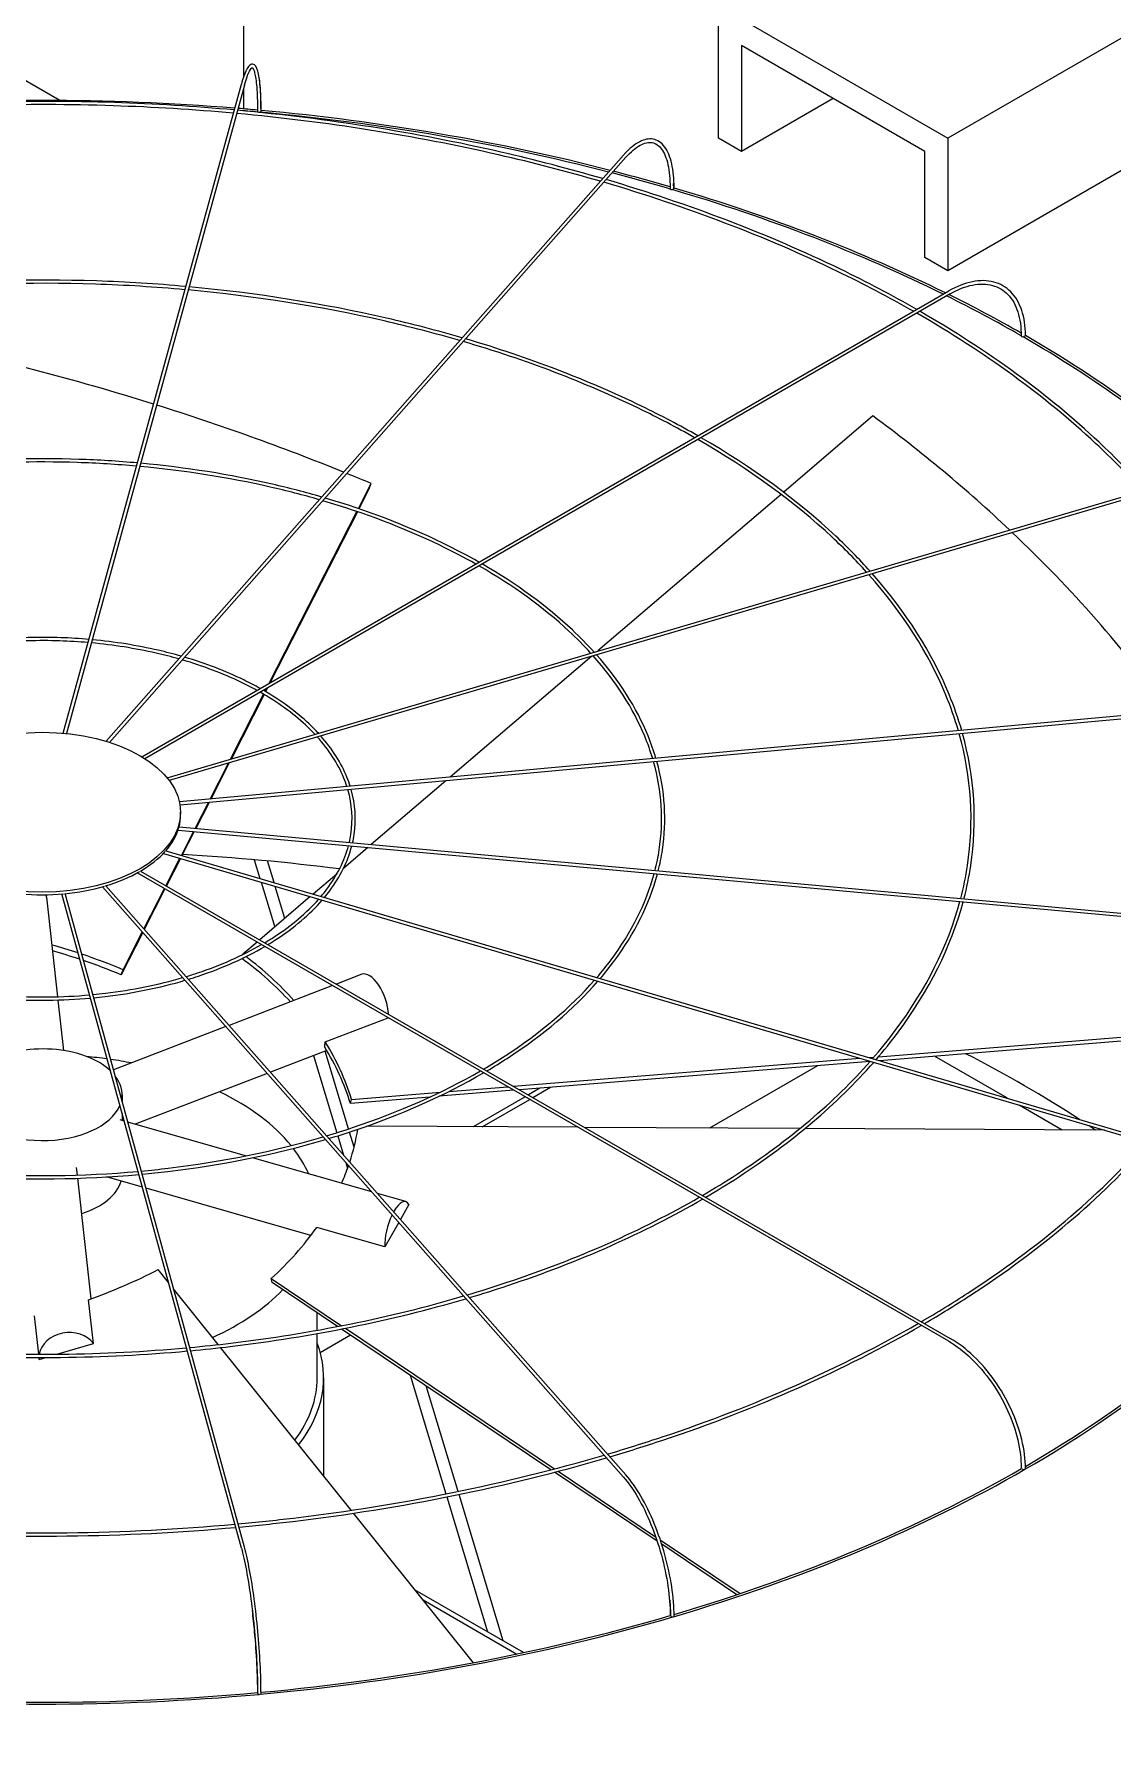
# Model space of a CAD drawing. Header units: millimetres. Extents: x -312439 to 477422, y -331570 to 212570.
# Drawn here: x 399127.2 to 399330.9, y 106753.4 to 107076 of the extents above; entities that cross this region are included whole.
import ezdxf

# ---------------------------------------------------------------- set-up
doc = ezdxf.new("R2010")
doc.units = ezdxf.units.MM

msp = doc.modelspace()

# ---------------------------------------------------------------- linework, layer by layer
at = {"color": 0, "linetype": 'Continuous', "lineweight": 0, "extrusion": (0, 0.816497, 0.57735)}
for p, q in [((399166.752, 107221.438), (399166.752, 107067.893)), ((399132.108, 107063.474), (398886.173, 107205.465)), ((399448.33, 107142.14), (399299.721, 107056.341)), ((399469.984, 107129.639), (399299.721, 107031.337)), ((399256.414, 107081.344), (399299.721, 107056.341)), ((399256.414, 107056.341), (399256.414, 107081.344)), ((399260.745, 107073.843), (399260.745, 107053.84)), ((399295.39, 107053.84), (399260.745, 107073.843)), ((399132.73, 106944.009), (399166.351, 107066.567)), ((399166.942, 107066.405), (399133.349, 106943.95)), ((399166.752, 107065.711), (399166.752, 107061.897)), ((399278.067, 107063.841), (399260.745, 107053.84)), ((399260.745, 107053.84), (399256.414, 107056.341)), ((399299.721, 107056.341), (399299.721, 107031.337)), ((399140.809, 106942.484), (399238.491, 107053.168)), ((399141.45, 106942.284), (399238.95, 107052.763)), ((399295.39, 107033.838), (399295.39, 107053.84)), ((399299.721, 107031.337), (399295.39, 107033.838)), ((399147.56, 106939.573), (399299.877, 107027.513)), ((399300.183, 107026.983), (399148.151, 106939.207)), ((399285.587, 107003.91), (399268.728, 106989.506)), ((399152.321, 106935.614), (399344.487, 106992.145)), ((399344.66, 106991.557), (399152.73, 106935.096)), ((399188.438, 106986.43), (399190.857, 106991.17)), ((399190.486, 106990.203), (399188.543, 106986.394)), ((399190.486, 106990.203), (399190.857, 106991.17)), ((399268.252, 106989.099), (399233.657, 106959.541)), ((399171.622, 106953.465), (399188.157, 106985.878)), ((399188.262, 106985.843), (399171.796, 106953.566)), ((399232.517, 106958.567), (399205.767, 106935.712)), ((399367.964, 106950.544), (399154.665, 106931.039)), ((399368.02, 106949.934), (399154.779, 106930.435)), ((399164.316, 106939.143), (399170.556, 106951.375)), ((399170.65, 106951.32), (399164.46, 106939.185)), ((399170.835, 106951.922), (399171.111, 106952.463)), ((399171.285, 106952.563), (399170.929, 106951.866)), ((399160.452, 106931.568), (399163.932, 106938.391)), ((399164.077, 106938.434), (399160.581, 106931.58)), ((399204.961, 106935.024), (399190.877, 106922.989)), ((399157.626, 106926.03), (399160.123, 106930.923)), ((399160.252, 106930.935), (399157.744, 106926.019)), ((399154.882, 106928.601), (399154.882, 106929.101)), ((399154.398, 106925.71), (399367.964, 106906.181)), ((399154.578, 106926.309), (399368.02, 106906.791)), ((399155.035, 106920.951), (399157.327, 106925.442)), ((399157.444, 106925.432), (399155.142, 106920.919)), ((399151.631, 106921.314), (399344.487, 106864.58)), ((399152.091, 106921.817), (399344.66, 106865.168)), ((399152.116, 106915.229), (399154.752, 106920.396)), ((399190.226, 106922.434), (399185.62, 106918.498)), ((399299.877, 106829.212), (399146.71, 106917.643)), ((399147.329, 106917.992), (399300.183, 106829.742)), ((399154.859, 106920.364), (399152.211, 106915.174)), ((399168.798, 106920.122), (399169.866, 106916.588)), ((399172.541, 106915.801), (399171.305, 106919.891)), ((399184.358, 106917.42), (399179.922, 106913.63)), ((399140.123, 106915.019), (399238.491, 106803.557)), ((399238.95, 106803.962), (399140.774, 106915.207)), ((399147.955, 106907.07), (399151.838, 106914.682)), ((399151.933, 106914.628), (399148.032, 106906.982)), ((399170.077, 106915.887), (399172.639, 106907.407)), ((399174.576, 106909.062), (399172.752, 106915.101)), ((399129.569, 106913.086), (399131.663, 106894.254)), ((399166.351, 106790.158), (399132.469, 106913.67)), ((399166.942, 106790.32), (399133.088, 106913.725)), ((399179.366, 106913.155), (399169.826, 106905.004)), ((399147.733, 106906.396), (399143.651, 106898.393)), ((399144.021, 106899.36), (399147.655, 106906.484)), ((399169.332, 106904.582), (399166.628, 106902.271)), ((399166.614, 106902.219), (399166.628, 106902.271)), ((399143.651, 106898.393), (399144.021, 106899.36)), ((399189.088, 106898.495), (399184.295, 106896.651)), ((399183.559, 106896.368), (399164.03, 106888.856)), ((399131.731, 106893.643), (399132.792, 106884.097)), ((399163.42, 106888.621), (399142.213, 106880.464)), ((399182.194, 106885.719), (399194.083, 106890.292)), ((399286.631, 106882.925), (399352.191, 106888.228)), ((399351.764, 106887.435), (399286.822, 106882.183)), ((399182.492, 106884.112), (399171.834, 106880.013)), ((399179.968, 106883.142), (399184.363, 106868.594)), ((399186.585, 106869.305), (399182.152, 106883.982)), ((399217.721, 106877.352), (399283.098, 106882.639)), ((399285.053, 106882.039), (399218.873, 106876.687)), ((399284.801, 106882.777), (399285.764, 106882.855)), ((399310.96, 106875.082), (399297.206, 106883.022)), ((399171.224, 106879.778), (399146.275, 106870.181)), ((399275.093, 106881.234), (399254.712, 106869.467)), ((399143.839, 106875.754), (399143.839, 106874.535)), ((399201.931, 106875.316), (399186.944, 106874.104)), ((399187.15, 106874.879), (399203.865, 106876.231)), ((399217.799, 106876.6), (399203.668, 106875.457)), ((399205.528, 106876.365), (399216.647, 106877.265)), ((399219.913, 106875.379), (399210.103, 106869.715)), ((399222.717, 106876.998), (399220.526, 106875.733)), ((399221.392, 106875.232), (399224.731, 106877.16)), ((399143.839, 106872.22), (399143.839, 106870.877)), ((399186.944, 106874.104), (399187.15, 106874.879)), ((399211.818, 106869.705), (399220.779, 106874.879)), ((399321.327, 106869.096), (399313.214, 106873.78)), ((399144.239, 106870.763), (399143.449, 106870.988)), ((399167.147, 106864.218), (399144.928, 106870.566)), ((399229.915, 106869.605), (399190.018, 106869.826)), ((399271.774, 106869.372), (399231.151, 106869.598)), ((399329.287, 106869.052), (399272.734, 106869.366)), ((399184.54, 106868.007), (399185.638, 106864.37)), ((399187.624, 106865.867), (399186.762, 106868.718)), ((399190.959, 106857.416), (399168.424, 106863.854)), ((399186.064, 106862.963), (399186.4, 106861.849)), ((399135.406, 106860.589), (399135.25, 106861.993)), ((399138.002, 106837.244), (399135.474, 106859.978)), ((399147.662, 106858.287), (399140.866, 106860.229)), ((399179.472, 106849.2), (399148.351, 106858.091)), ((399197.38, 106855.581), (399192.052, 106857.104)), ((399197.975, 106855.019), (399196.371, 106852.209)), ((399193.419, 106847.036), (399180.568, 106850.707)), ((399196.051, 106851.647), (399193.419, 106847.036)), ((399152.599, 106840.288), (399150.643, 106842.728)), ((399172.157, 106840.313), (399171.992, 106841.074)), ((399171.992, 106841.074), (399185.276, 106832.147)), ((399184.526, 106832.001), (399172.157, 106840.313)), ((399138.408, 106828.8), (399137.49, 106837.061)), ((399161.988, 106828.581), (399153.564, 106839.085)), ((399127.237, 106834.014), (399128.045, 106826.749)), ((399180.664, 106831.282), (399180.664, 106834.596)), ((399180.664, 106822.311), (399180.664, 106830.66)), ((399186.972, 106830.357), (399181.249, 106827.053)), ((399224.799, 106804.937), (399185.246, 106831.517)), ((399185.994, 106831.665), (399225.496, 106805.119)), ((399131.545, 106826.761), (399138.408, 106828.8)), ((399187.081, 106797.293), (399162.442, 106828.016)), ((399128.113, 106826.136), (399128.156, 106825.753)), ((399128.156, 106825.753), (399129.444, 106826.136)), ((399181.889, 106803.768), (399181.889, 106822.311)), ((399198.189, 106822.819), (399204.963, 106800.396)), ((399207.259, 106800.86), (399201.247, 106820.764)), ((399244.844, 106791.467), (399225.477, 106804.481)), ((399226.173, 106804.664), (399244.555, 106792.311)), ((399205.14, 106799.807), (399212.836, 106774.33)), ((399215.788, 106772.626), (399207.437, 106800.272)), ((399210.154, 106768.524), (399187.525, 106796.74)), ((399245.443, 106791.714), (399260.534, 106781.573)), ((399259.889, 106781.356), (399245.717, 106790.88)), ((399219.602, 106770.424), (399199.17, 106782.22)), ((399200.664, 106780.358), (399218.335, 106770.155))]:
    msp.add_line(p, q, dxfattribs=at)
at = {"color": 0, "linetype": 'Continuous', "lineweight": 0}
for centre, major_axis, ratio, start_param, end_param in [((399128.864, 106912.09), (-262.225, 0), 0.5773503, 4.5737285, 4.8518651), ((399128.864, 106912.09), (-261.613, 0), 0.5773503, 4.556469, 4.5713736), ((399128.864, 106912.09), (-262.225, 0), 0.5773503, 4.5571855, 4.5713361), ((399169.705, 107061.422), (0.306, -0.001), 0.5647458, 3.1415927, 4.5569919), ((399169.705, 107061.422), (0.306, -0.001), 0.5647458, 4.5569919, 6.1277883), ((399128.864, 106912.09), (-261.613, 0), 0.5773503, 4.2918428, 4.5551023), ((399169.753, 107061.597), (0.306, 0), 0.5773503, 5.7174869, 6.2831853), ((399128.864, 106912.09), (-262.225, 0), 0.5773503, 4.2917243, 4.5546375), ((399128.864, 106912.09), (-261.613, 0), 0.5773503, 4.242585, 4.2890574), ((399128.864, 106912.09), (-262.225, 0), 0.5773503, 4.2438111, 4.2889455), ((399247.595, 107046.811), (0.306, -0.003), 0.5659728, 3.1415927, 4.2460434), ((399247.595, 107046.811), (0.306, -0.003), 0.5659728, 4.2460434, 5.8168397), ((399128.864, 106912.09), (-261.613, 0), 0.5773503, 4.0051997, 4.2408431), ((399247.734, 107046.968), (0.306, 0), 0.5773503, 5.290332, 6.2831853), ((399128.864, 106912.09), (-262.225, 0), 0.5773503, 4.0050166, 4.2406095), ((399128.864, 106912.09), (-261.613, 0), 0.5773503, 3.9286416, 4.0018792), ((399128.864, 106912.09), (-262.225, 0), 0.5773503, 3.9309746, 4.001704), ((399129.234, 106870.373), (-236.033, 90.421), 0.5343599, 4.8289255, 5.0170065), ((399313.852, 107019.018), (0.306, -0.004), 0.5683066, 3.1415927, 3.9346429), ((399313.852, 107019.018), (0.306, -0.004), 0.5683066, 3.9346429, 5.5054392), ((399128.864, 106912.09), (-261.613, 0), 0.5773503, 3.7066773, 3.9265771), ((399314.068, 107019.143), (-0.306, 0), 0.5773503, 1.8326303, 3.1415927), ((399128.864, 106912.09), (-262.225, 0), 0.5773503, 3.705131, 3.9265633), ((399129.234, 106870.373), (-236.033, 90.421), 0.5343599, 4.6778989, 4.8264893), ((399129.069, 106870.181), (244.29, -64.884), 0.7560981, 0.9482496, 1.0897919), ((399129.234, 106870.373), (-236.033, 90.421), 0.5343599, 4.655659, 4.6753292), ((399129.069, 106870.181), (244.29, -64.884), 0.7560981, 0.7473423, 0.9452164), ((399128.755, 106928.601), (-26.126, 0), 0.5773503, 2.9880814, 3.1415927), ((399128.755, 106928.601), (-26.126, 0), 0.5773503, 2.6739221, 2.9809447), ((399128.755, 106928.601), (-26.126, 0), 0.5773503, 2.3597628, 2.6667854), ((399128.864, 106770.85), (-261.613, 0), 0.5773503, 4.4965959, 4.611374), ((399128.755, 106928.601), (-26.126, 0), 0.5773503, 2.0456036, 2.3526262), ((399128.755, 106928.601), (-26.126, 0), 0.5773503, 1.7314443, 2.0384669), ((399128.755, 106928.601), (-26.126, 0), 0.5773503, 1.417285, 1.7243076), ((399124.075, 106912.476), (-5.494, -0.611), 0.8148193, 3.1415927, 3.239858), ((399129.234, 106870.373), (56.639, -21.698), 0.5343599, 1.6636456, 1.7494756), ((399128.864, 106869.406), (-56.639, 21.698), 0.5343599, 4.7930664, 4.8825345), ((399129.234, 106870.373), (56.639, -21.698), 0.5343599, 1.5140664, 1.6514841), ((399128.864, 106869.406), (-56.639, 21.698), 0.5343599, 4.655659, 4.78086), ((399128.864, 106869.406), (58.621, -15.57), 0.7560981, 0.8715668, 1.0888975), ((399129.069, 106870.181), (58.621, -15.57), 0.7560981, 1.0889957, 1.0897919), ((399129.069, 106870.181), (58.621, -15.57), 0.7560981, 0.8588781, 1.0770864), ((399191.073, 106893.335), (-1.984, 5.159), 0.4527097, 4.0715694, 6.2831853), ((399129.069, 106870.181), (58.621, -15.57), 0.7560981, 0.4379774, 0.6748983), ((399128.864, 106875.754), (-14.976, 0), 0.5773503, 3.6916997, 5.4977871), ((399128.864, 106853.442), (-51.8, 0), 0.5773503, 4.4755897, 4.5522282), ((399128.864, 106853.442), (-51.8, 0), 0.5773503, 4.3841689, 4.46244), ((399128.864, 106869.406), (58.621, -15.57), 0.7560981, 0.4379774, 0.6726233), ((399128.864, 106770.85), (-261.613, 0), 0.5773503, 3.867145, 3.9833748), ((399128.864, 106875.754), (-14.976, 0), 0.5773503, 3.0357663, 3.5615783), ((399128.864, 106853.442), (-51.8, 0), 0.5773503, 3.5810046, 4.0125195), ((399128.864, 106875.754), (-14.976, 0), 0.5773503, 0.1968015, 2.9056449), ((399128.699, 106870.167), (59.282, 12.821), 0.7719474, 5.8595474, 5.99043), ((399128.864, 106770.85), (-261.613, 0), 0.5773503, 3.8494737, 3.8569689), ((399128.864, 106853.442), (-51.8, 0), 0.5773503, 3.3906549, 3.5616615), ((399128.699, 106870.167), (59.282, 12.821), 0.7719474, 5.7736505, 5.8452628), ((399128.864, 106860.846), (-14.976, 0), 0.5773503, 2.0838772, 2.9778132), ((399195.862, 106850.266), (1.518, 5.315), 0.3621096, 5.9116388, 7.2697762), ((399195.862, 106850.266), (1.518, 5.315), 0.3621096, 1.1204156, 2.3231422), ((399128.699, 106870.167), (59.282, 12.821), 0.7719474, 5.3512156, 5.5881365), ((399128.864, 106912.09), (-262.225, 0), 0.5773503, 2.0421116, 2.6702774), ((399128.864, 106912.09), (-261.613, 0), 0.5773503, 2.358999, 2.669365), ((399128.493, 106870.346), (-56.425, -22.248), 0.5660586, 1.5074553, 1.7443762), ((399128.864, 106853.442), (-51.8, 0), 0.5773503, 2.2375498, 2.6358707), ((399133.653, 106826.337), (5.494, 0.611), 0.8148193, 0.440938, 2.9148909), ((399128.864, 106822.311), (-53.025, 0), 0.5773503, 2.7158894, 3.3569527), ((399133.653, 106826.337), (5.494, 0.611), 0.8148193, 3.0505707, 3.1356266), ((399128.864, 106822.311), (-51.8, 0), 0.5773503, 2.7364581, 3.1415927), ((399128.864, 106912.09), (-261.613, 0), 0.5773503, 2.0437737, 2.355024), ((399313.852, 106805.287), (-0.306, 0.004), 0.5862544, 0, 0.7932918), ((399314.068, 106805.162), (-0.306, 0), 0.5773503, 0.261834, 3.1415927), ((399128.864, 106912.09), (-262.225, 0), 0.5773503, 1.7280308, 2.0415976), ((399128.864, 106912.09), (-261.613, 0), 0.5773503, 1.7289191, 2.0406845), ((399247.595, 106777.494), (-0.306, 0.003), 0.5885883, 0, 0.4763277), ((399247.734, 106777.336), (-0.306, 0), 0.5773503, 0, 3.1415927), ((399128.864, 106912.09), (-262.225, 0), 0.5773503, 1.4139544, 1.727034), ((399128.864, 106912.09), (-261.613, 0), 0.5773503, 1.41439, 1.726367), ((399169.705, 106762.882), (-0.306, 0.001), 0.5898153, 0, 0.1588369), ((399169.753, 106762.708), (-0.306, 0), 0.5773503, 0, 3.1415927)]:
    msp.add_ellipse(centre, major_axis=major_axis, ratio=ratio, start_param=start_param, end_param=end_param, dxfattribs=at)
msp.add_ellipse((399128.755, 106929.101), major_axis=(-26.126, 0), ratio=0.5773503, dxfattribs=at)
at = {"color": 3, "linetype": 'Continuous', "lineweight": 0}
for start_param, end_param in [(0, 2.3561945), (2.3561945, 3.1415927)]:
    msp.add_ellipse((399128.864, 106771.35), major_axis=(-262.225, 0), ratio=0.5773503, start_param=start_param, end_param=end_param, dxfattribs=at)
at = {"color": 0, "linetype": 'Continuous', "lineweight": 0}
for points, knots in [([(399170.059, 107061.597), (399170.059, 107063.301), (399170.007, 107064.817), (399169.804, 107067.336), (399169.655, 107068.335), (399169.253, 107069.757), (399169.028, 107070.272), (399168.242, 107070.388), (399167.994, 107070.24), (399167.443, 107069.655), (399167.135, 107069), (399166.656, 107067.619), (399166.503, 107067.121), (399166.351, 107066.567)], [4.712389, 4.712389, 4.712389, 4.712389, 5.0265482, 5.0265482, 5.3407075, 5.3407075, 5.6548668, 5.6548668, 5.8236028, 5.8236028, 6.1377621, 6.1377621, 6.2831853, 6.2831853, 6.2831853, 6.2831853]), ([(399166.942, 107066.405), (399167.26, 107067.565), (399167.58, 107068.457), (399168.136, 107069.537), (399168.385, 107069.687), (399168.412, 107069.687), (399168.616, 107069.538), (399168.969, 107068.374), (399169.113, 107067.524), (399169.324, 107065.28), (399169.386, 107063.85), (399169.399, 107061.962), (399169.399, 107061.695), (399169.398, 107061.423)], [0, 0, 0, 0, 0.3152669, 0.3152669, 0.6094726, 0.6094726, 0.9267406, 0.9267406, 1.2208373, 1.2208373, 1.5356304, 1.5356304, 1.5863402, 1.5863402, 1.5863402, 1.5863402]), ([(399169.677, 107067.733), (399169.686, 107067.672), (399169.695, 107067.61), (399169.847, 107066.523), (399169.941, 107065.22), (399170.004, 107062.983), (399170.013, 107062.222), (399170.011, 107061.422)], [1.10131175, 1.10131175, 1.10131175, 1.10131175, 1.12076762, 1.12076762, 1.43803566, 1.43803566, 1.5863026, 1.5863026, 1.5863026, 1.5863026]), ([(399165.013, 107061.687), (399157.518, 107062.364), (399149.966, 107062.832), (399125.738, 107063.648), (399108.98, 107063.177), (399092.498, 107061.687)], [5.342386, 5.342386, 5.342386, 5.342386, 5.43953692, 5.43953692, 5.65318828, 5.65318828, 5.65318828, 5.65318828]), ([(399164.848, 107061.087), (399157.33, 107061.764), (399149.754, 107062.23), (399125.636, 107063.03), (399109.013, 107062.561), (399092.663, 107061.087)], [5.34285963, 5.34285963, 5.34285963, 5.34285963, 5.44045758, 5.44045758, 5.65271466, 5.65271466, 5.65271466, 5.65271466]), ([(399234.127, 107048.224), (399227.85, 107050.053), (399221.429, 107051.718), (399198.979, 107056.853), (399182.372, 107059.479), (399165.468, 107061.03)], [5.03043397, 5.03043397, 5.03043397, 5.03043397, 5.12064091, 5.12064091, 5.34017784, 5.34017784, 5.34017784, 5.34017784]), ([(399234.575, 107048.731), (399228.287, 107050.569), (399221.856, 107052.243), (399199.317, 107057.417), (399182.624, 107060.066), (399165.632, 107061.63)], [5.02911205, 5.02911205, 5.02911205, 5.02911205, 5.11935362, 5.11935362, 5.33970837, 5.33970837, 5.33970837, 5.33970837]), ([(399248.04, 107046.968), (399248.04, 107048.684), (399247.889, 107050.233), (399247.293, 107052.858), (399246.848, 107053.936), (399245.667, 107055.521), (399244.919, 107056.027), (399243.278, 107056.312), (399242.419, 107056.138), (399240.606, 107055.218), (399239.641, 107054.432), (399238.617, 107053.309), (399238.554, 107053.239), (399238.491, 107053.168)], [4.712389, 4.712389, 4.712389, 4.712389, 5.0265482, 5.0265482, 5.3407075, 5.3407075, 5.6548668, 5.6548668, 5.9484515, 5.9484515, 6.2626108, 6.2626108, 6.2831853, 6.2831853, 6.2831853, 6.2831853]), ([(399238.95, 107052.763), (399239.864, 107053.799), (399240.772, 107054.564), (399242.455, 107055.486), (399243.221, 107055.643), (399244.563, 107055.408), (399245.16, 107055.014), (399246.187, 107053.615), (399246.603, 107052.61), (399247.155, 107050.107), (399247.295, 107048.616), (399247.289, 107046.909), (399247.289, 107046.861), (399247.288, 107046.813)], [0, 0, 0, 0, 0.3146448, 0.3146448, 0.6289116, 0.6289116, 0.9461796, 0.9461796, 1.2634477, 1.2634477, 1.5772832, 1.5772832, 1.5863402, 1.5863402, 1.5863402, 1.5863402]), ([(399293.228, 107023.674), (399288.625, 107026.303), (399283.833, 107028.822), (399265.335, 107037.761), (399250.512, 107043.414), (399234.777, 107048.034)], [4.71777189, 4.71777189, 4.71777189, 4.71777189, 4.80086127, 4.80086127, 5.02732174, 5.02732174, 5.02732174, 5.02732174]), ([(399293.842, 107024.029), (399289.228, 107026.674), (399284.423, 107029.208), (399265.874, 107038.204), (399251.007, 107043.892), (399235.224, 107048.541)], [4.71590946, 4.71590946, 4.71590946, 4.71590946, 4.79913358, 4.79913358, 5.02600568, 5.02600568, 5.02600568, 5.02600568]), ([(399247.892, 107047.823), (399247.897, 107047.619), (399247.901, 107047.412), (399247.902, 107047.072), (399247.902, 107046.942), (399247.901, 107046.81)], [7.805980691, 7.805980691, 7.805980691, 7.805980691, 7.845140151, 7.845140151, 7.869416781, 7.869416781, 7.869416781, 7.869416781]), ([(399155.87, 107028.359), (399150.286, 107028.862), (399144.66, 107029.209), (399126.543, 107029.821), (399113.989, 107029.471), (399101.641, 107028.359)], [5.34296141, 5.34296141, 5.34296141, 5.34296141, 5.43938168, 5.43938168, 5.65261288, 5.65261288, 5.65261288, 5.65261288]), ([(399155.705, 107027.758), (399150.098, 107028.262), (399144.449, 107028.608), (399126.44, 107029.203), (399114.022, 107028.855), (399101.806, 107027.758)], [5.34359392, 5.34359392, 5.34359392, 5.34359392, 5.44060854, 5.44060854, 5.65198037, 5.65198037, 5.65198037, 5.65198037]), ([(399207.594, 107018.159), (399202.941, 107019.51), (399198.183, 107020.742), (399181.422, 107024.572), (399168.985, 107026.539), (399156.325, 107027.702)], [5.03177949, 5.03177949, 5.03177949, 5.03177949, 5.12085286, 5.12085286, 5.34001919, 5.34001919, 5.34001919, 5.34001919]), ([(399208.042, 107018.666), (399203.379, 107020.026), (399198.611, 107021.266), (399181.76, 107025.137), (399169.237, 107027.126), (399156.489, 107028.302)], [5.03001504, 5.03001504, 5.03001504, 5.03001504, 5.11913743, 5.11913743, 5.33939405, 5.33939405, 5.33939405, 5.33939405]), ([(399314.375, 107019.143), (399314.375, 107020.868), (399314.138, 107022.463), (399313.205, 107025.242), (399312.506, 107026.426), (399310.708, 107028.246), (399309.609, 107028.882), (399307.141, 107029.534), (399305.775, 107029.551), (399302.91, 107028.982), (399301.411, 107028.394), (399299.903, 107027.528), (399299.89, 107027.521), (399299.877, 107027.513)], [3.1415927, 3.1415927, 3.1415927, 3.1415927, 3.4557519, 3.4557519, 3.7699112, 3.7699112, 4.0826965, 4.0826965, 4.3954482, 4.3954482, 4.7096075, 4.7096075, 4.712389, 4.712389, 4.712389, 4.712389]), ([(399300.183, 107026.983), (399301.621, 107027.813), (399303.052, 107028.373), (399305.752, 107028.908), (399307.019, 107028.883), (399309.27, 107028.27), (399310.256, 107027.682), (399311.879, 107025.989), (399312.515, 107024.88), (399313.36, 107022.233), (399313.568, 107020.695), (399313.546, 107019.022)], [1.5707963, 1.5707963, 1.5707963, 1.5707963, 1.8880644, 1.8880644, 2.2053324, 2.2053324, 2.5226004, 2.5226004, 2.8398685, 2.8398685, 3.1571365, 3.1571365, 3.1571365, 3.1571365]), ([(399337.07, 106989.963), (399334.338, 106993.025), (399331.404, 106996.026), (399318.714, 107007.922), (399307.338, 107016.235), (399294.455, 107023.676)], [4.40270972, 4.40270972, 4.40270972, 4.40270972, 4.47899466, 4.47899466, 4.71221436, 4.71221436, 4.71221436, 4.71221436]), ([(399336.42, 106989.771), (399333.683, 106992.824), (399330.744, 106995.817), (399318.063, 107007.652), (399306.705, 107015.921), (399293.843, 107023.322)], [4.40451603, 4.40451603, 4.40451603, 4.40451603, 4.48100319, 4.48100319, 4.71406654, 4.71406654, 4.71406654, 4.71406654]), ([(399251.904, 106999.816), (399248.511, 107001.746), (399244.982, 107003.597), (399231.174, 107010.266), (399220.051, 107014.505), (399208.244, 107017.969)], [4.7196458, 4.7196458, 4.7196458, 4.7196458, 4.80114658, 4.80114658, 5.02763075, 5.02763075, 5.02763075, 5.02763075]), ([(399252.518, 107000.171), (399249.114, 107002.117), (399245.572, 107003.984), (399231.712, 107010.709), (399220.546, 107014.983), (399208.691, 107018.476)], [4.71715813, 4.71715813, 4.71715813, 4.71715813, 4.79884427, 4.79884427, 5.02587671, 5.02587671, 5.02587671, 5.02587671]), ([(399284.353, 106974.454), (399282.342, 106976.685), (399280.187, 106978.873), (399270.72, 106987.702), (399262.186, 106993.909), (399252.519, 106999.464)], [4.40671458, 4.40671458, 4.40671458, 4.40671458, 4.48133637, 4.48133637, 4.71470569, 4.71470569, 4.71470569, 4.71470569]), ([(399285.004, 106974.646), (399282.997, 106976.886), (399280.847, 106979.082), (399271.372, 106987.971), (399262.819, 106994.223), (399253.132, 106999.818)], [4.40429576, 4.40429576, 4.40429576, 4.40429576, 4.47865981, 4.47865981, 4.7122362, 4.7122362, 4.7122362, 4.7122362]), ([(399146.73, 106995.042), (399143.056, 106995.37), (399139.356, 106995.598), (399127.346, 106996.006), (399118.996, 106995.776), (399110.781, 106995.042)], [5.34408303, 5.34408303, 5.34408303, 5.34408303, 5.43906993, 5.43906993, 5.65149126, 5.65149126, 5.65149126, 5.65149126]), ([(399146.565, 106994.441), (399142.868, 106994.77), (399139.144, 106994.996), (399127.244, 106995.387), (399119.029, 106995.16), (399110.946, 106994.441)], [5.34503474, 5.34503474, 5.34503474, 5.34503474, 5.44090812, 5.44090812, 5.65053954, 5.65053954, 5.65053954, 5.65053954]), ([(399181.517, 106988.611), (399178.476, 106989.494), (399175.368, 106990.301), (399164.204, 106992.868), (399155.852, 106994.198), (399147.35, 106994.985)], [5.03173968, 5.03173968, 5.03173968, 5.03173968, 5.11870396, 5.11870396, 5.33874043, 5.33874043, 5.33874043, 5.33874043]), ([(399181.069, 106988.103), (399178.038, 106988.977), (399174.941, 106989.776), (399163.866, 106992.304), (399155.6, 106993.611), (399147.185, 106994.385)], [5.03439168, 5.03439168, 5.03439168, 5.03439168, 5.12127422, 5.12127422, 5.3396756, 5.3396756, 5.3396756, 5.3396756]), ([(399211.204, 106976.318), (399209.007, 106977.568), (399206.725, 106978.769), (399197.554, 106983.225), (399190.09, 106986.084), (399182.167, 106988.421)], [4.71952861, 4.71952861, 4.71952861, 4.71952861, 4.7982649, 4.7982649, 5.02554265, 5.02554265, 5.02554265, 5.02554265]), ([(399210.589, 106975.963), (399208.404, 106977.197), (399206.135, 106978.382), (399197.015, 106982.782), (399189.595, 106985.606), (399181.719, 106987.914)], [4.72327264, 4.72327264, 4.72327264, 4.72327264, 4.80171455, 4.80171455, 5.02817129, 5.02817129, 5.02817129, 5.02817129]), ([(399232.292, 106959.14), (399231.006, 106960.552), (399229.633, 106961.938), (399223.381, 106967.76), (399217.672, 106971.904), (399211.206, 106975.612)], [4.41096312, 4.41096312, 4.41096312, 4.41096312, 4.4820009, 4.4820009, 4.71586354, 4.71586354, 4.71586354, 4.71586354]), ([(399232.945, 106959.332), (399231.663, 106960.752), (399230.294, 106962.146), (399224.032, 106968.03), (399218.306, 106972.219), (399211.819, 106975.966)], [4.40730528, 4.40730528, 4.40730528, 4.40730528, 4.47799052, 4.47799052, 4.71216027, 4.71216027, 4.71216027, 4.71216027]), ([(399301.71, 106944.486), (399301.056, 106946.747), (399300.267, 106948.996), (399296.102, 106959.096), (399291.209, 106966.743), (399284.805, 106973.949)], [4.09258463, 4.09258463, 4.09258463, 4.09258463, 4.16074385, 4.16074385, 4.40108815, 4.40108815, 4.40108815, 4.40108815]), ([(399302.331, 106944.542), (399301.678, 106946.814), (399300.892, 106949.073), (399296.732, 106959.226), (399291.845, 106966.907), (399285.454, 106974.14)], [4.09145544, 4.09145544, 4.09145544, 4.09145544, 4.15925512, 4.15925512, 4.39870409, 4.39870409, 4.39870409, 4.39870409]), ([(399137.59, 106961.724), (399135.827, 106961.879), (399134.052, 106961.987), (399128.151, 106962.19), (399124.003, 106962.082), (399119.921, 106961.724)], [5.34742678, 5.34742678, 5.34742678, 5.34742678, 5.43812478, 5.43812478, 5.64814751, 5.64814751, 5.64814751, 5.64814751]), ([(399137.425, 106961.124), (399135.639, 106961.278), (399133.84, 106961.385), (399128.048, 106961.572), (399124.036, 106961.465), (399120.085, 106961.124)], [5.34934775, 5.34934775, 5.34934775, 5.34934775, 5.44178794, 5.44178794, 5.64622654, 5.64622654, 5.64622654, 5.64622654]), ([(399154.543, 106958.045), (399153.135, 106958.444), (399151.699, 106958.809), (399146.311, 106960.035), (399142.215, 106960.682), (399138.045, 106961.069)], [5.04221465, 5.04221465, 5.04221465, 5.04221465, 5.12251796, 5.12251796, 5.33864709, 5.33864709, 5.33864709, 5.33864709]), ([(399154.992, 106958.554), (399153.573, 106958.961), (399152.126, 106959.335), (399146.649, 106960.599), (399142.467, 106961.269), (399138.21, 106961.668)], [5.03687901, 5.03687901, 5.03687901, 5.03687901, 5.11739529, 5.11739529, 5.33679188, 5.33679188, 5.33679188, 5.33679188]), ([(399169.271, 106952.108), (399168.296, 106952.647), (399167.288, 106953.166), (399162.857, 106955.297), (399159.14, 106956.707), (399155.194, 106957.858)], [4.73414686, 4.73414686, 4.73414686, 4.73414686, 4.80339703, 4.80339703, 5.02979007, 5.02979007, 5.02979007, 5.02979007]), ([(399169.889, 106952.465), (399168.901, 106953.019), (399167.879, 106953.554), (399163.395, 106955.74), (399159.635, 106957.185), (399155.642, 106958.365)], [4.72658474, 4.72658474, 4.72658474, 4.72658474, 4.79652126, 4.79652126, 5.0245472, 5.0245472, 5.0245472, 5.0245472]), ([(399244.001, 106939.208), (399243.579, 106940.627), (399243.079, 106942.038), (399240.327, 106948.7), (399237.045, 106953.815), (399232.747, 106958.635)], [4.09685918, 4.09685918, 4.09685918, 4.09685918, 4.16111414, 4.16111414, 4.40251946, 4.40251946, 4.40251946, 4.40251946]), ([(399244.623, 106939.265), (399244.203, 106940.694), (399243.704, 106942.115), (399240.957, 106948.831), (399237.681, 106953.98), (399233.396, 106958.826)], [4.09510983, 4.09510983, 4.09510983, 4.09510983, 4.15888353, 4.15888353, 4.39893942, 4.39893942, 4.39893942, 4.39893942]), ([(399180.226, 106943.823), (399179.668, 106944.417), (399179.079, 106945.002), (399176.041, 106947.818), (399173.159, 106949.899), (399169.892, 106951.759)], [4.42373247, 4.42373247, 4.42373247, 4.42373247, 4.48397953, 4.48397953, 4.71933502, 4.71933502, 4.71933502, 4.71933502]), ([(399180.883, 106944.016), (399180.327, 106944.618), (399179.741, 106945.211), (399176.692, 106948.088), (399173.792, 106950.214), (399170.506, 106952.113)], [4.41624247, 4.41624247, 4.41624247, 4.41624247, 4.47598634, 4.47598634, 4.71193426, 4.71193426, 4.71193426, 4.71193426]), ([(399186.285, 106933.931), (399186.101, 106934.506), (399185.89, 106935.079), (399184.551, 106938.305), (399182.881, 106940.888), (399180.688, 106943.321)], [4.10975269, 4.10975269, 4.10975269, 4.10975269, 4.16221832, 4.16221832, 4.40682155, 4.40682155, 4.40682155, 4.40682155]), ([(399186.909, 106933.988), (399186.726, 106934.573), (399186.516, 106935.156), (399185.182, 106938.435), (399183.517, 106941.052), (399181.339, 106943.512)], [4.10592526, 4.10592526, 4.10592526, 4.10592526, 4.15777238, 4.15777238, 4.39963811, 4.39963811, 4.39963811, 4.39963811]), ([(399302.148, 106912.814), (399302.69, 106914.888), (399303.119, 106916.971), (399304.689, 106927.33), (399304.166, 106935.687), (399301.88, 106943.886)], [3.77736844, 3.77736844, 3.77736844, 3.77736844, 3.83971259, 3.83971259, 4.08656564, 4.08656564, 4.08656564, 4.08656564]), ([(399302.767, 106912.758), (399303.306, 106914.839), (399303.734, 106916.929), (399305.3, 106927.326), (399304.778, 106935.718), (399302.5, 106943.943)], [3.77834287, 3.77834287, 3.77834287, 3.77834287, 3.84027623, 3.84027623, 4.08549455, 4.08549455, 4.08549455, 4.08549455]), ([(399244.44, 106918.091), (399244.769, 106919.387), (399245.033, 106920.687), (399246.072, 106927.527), (399245.716, 106933.121), (399244.174, 106938.609)], [3.78111281, 3.78111281, 3.78111281, 3.78111281, 3.83956511, 3.83956511, 4.08781837, 4.08781837, 4.08781837, 4.08781837]), ([(399245.057, 106918.035), (399245.385, 106919.337), (399245.648, 106920.645), (399246.682, 106927.523), (399246.328, 106933.151), (399244.794, 106938.666)], [3.78251471, 3.78251471, 3.78251471, 3.78251471, 3.8404098, 3.8404098, 4.0861992, 4.0861992, 4.0861992, 4.0861992]), ([(399186.726, 106923.369), (399186.847, 106923.885), (399186.947, 106924.402), (399187.454, 106927.723), (399187.266, 106930.554), (399186.467, 106933.332)], [3.79241111, 3.79241111, 3.79241111, 3.79241111, 3.83910744, 3.83910744, 4.09159713, 4.09159713, 4.09159713, 4.09159713]), ([(399187.342, 106923.313), (399187.462, 106923.836), (399187.562, 106924.36), (399188.064, 106927.719), (399187.878, 106930.585), (399187.087, 106933.389)], [3.79485754, 3.79485754, 3.79485754, 3.79485754, 3.8407928, 3.8407928, 4.08828416, 4.08828416, 4.08828416, 4.08828416]), ([(399181.394, 106913.197), (399181.775, 106913.649), (399182.138, 106914.105), (399184.448, 106917.191), (399185.825, 106919.954), (399186.575, 106922.768)], [3.47410339, 3.47410339, 3.47410339, 3.47410339, 3.51894345, 3.51894345, 3.77424927, 3.77424927, 3.77424927, 3.77424927]), ([(399182.034, 106913.008), (399182.378, 106913.423), (399182.707, 106913.841), (399185.026, 106916.955), (399186.434, 106919.802), (399187.194, 106922.711)], [3.48078418, 3.48078418, 3.48078418, 3.48078418, 3.52099532, 3.52099532, 3.77722211, 3.77722211, 3.77722211, 3.77722211]), ([(399233.456, 106897.881), (399234.402, 106898.978), (399235.296, 106900.089), (399240.028, 106906.418), (399242.77, 106911.902), (399244.282, 106917.491)], [3.46491265, 3.46491265, 3.46491265, 3.46491265, 3.51947788, 3.51947788, 3.77207122, 3.77207122, 3.77207122, 3.77207122]), ([(399234.1, 106897.692), (399235.007, 106898.752), (399235.865, 106899.825), (399240.606, 106906.183), (399243.379, 106911.75), (399244.901, 106917.434)], [3.46836695, 3.46836695, 3.46836695, 3.46836695, 3.52050672, 3.52050672, 3.77360482, 3.77360482, 3.77360482, 3.77360482]), ([(399170.77, 106904.459), (399171.365, 106904.813), (399171.948, 106905.175), (399175.849, 106907.706), (399178.693, 106910.115), (399180.955, 106912.687)], [3.15594616, 3.15594616, 3.15594616, 3.15594616, 3.1998122, 3.1998122, 3.45718678, 3.45718678, 3.45718678, 3.45718678]), ([(399171.377, 106904.109), (399171.882, 106904.413), (399172.377, 106904.723), (399176.322, 106907.284), (399179.269, 106909.798), (399181.602, 106912.497)], [3.16311142, 3.16311142, 3.16311142, 3.16311142, 3.20013863, 3.20013863, 3.46418527, 3.46418527, 3.46418527, 3.46418527]), ([(399285.515, 106882.567), (399287.028, 106884.308), (399288.454, 106886.073), (399295.608, 106895.646), (399299.715, 106903.849), (399301.988, 106912.214)], [3.46185589, 3.46185589, 3.46185589, 3.46185589, 3.51965328, 3.51965328, 3.77134922, 3.77134922, 3.77134922, 3.77134922]), ([(399286.161, 106882.377), (399287.633, 106884.081), (399289.023, 106885.809), (399296.186, 106895.411), (399300.324, 106903.698), (399302.608, 106912.157)], [3.46418406, 3.46418406, 3.46418406, 3.46418406, 3.52033986, 3.52033986, 3.7723822, 3.7723822, 3.7723822, 3.7723822]), ([(399155.906, 106898.061), (399156.646, 106898.284), (399157.378, 106898.517), (399162.503, 106900.229), (399166.569, 106902.031), (399170.161, 106904.103)], [2.837842, 2.837842, 2.837842, 2.837842, 2.88061564, 2.88061564, 3.14113288, 3.14113288, 3.14113288, 3.14113288]), ([(399156.351, 106897.556), (399156.983, 106897.749), (399157.61, 106897.949), (399162.817, 106899.683), (399167.048, 106901.57), (399170.773, 106903.75)], [2.84298262, 2.84298262, 2.84298262, 2.84298262, 2.8793398, 2.8793398, 3.14846238, 3.14846238, 3.14846238, 3.14846238]), ([(399138.317, 106894.665), (399139.112, 106894.741), (399139.905, 106894.826), (399145.747, 106895.528), (399150.658, 106896.522), (399155.259, 106897.869)], [2.52003494, 2.52003494, 2.52003494, 2.52003494, 2.56128493, 2.56128493, 2.82541727, 2.82541727, 2.82541727, 2.82541727]), ([(399119.813, 106894.608), (399120.564, 106894.541), (399121.317, 106894.483), (399127.263, 106894.089), (399132.534, 106894.148), (399137.698, 106894.608)], [2.2030547, 2.2030547, 2.2030547, 2.2030547, 2.24193573, 2.24193573, 2.50933428, 2.50933428, 2.50933428, 2.50933428]), ([(399138.482, 106894.066), (399139.195, 106894.135), (399139.907, 106894.211), (399145.854, 106894.916), (399150.946, 106895.951), (399155.706, 106897.362)], [2.52186126, 2.52186126, 2.52186126, 2.52186126, 2.55867334, 2.55867334, 2.83065097, 2.83065097, 2.83065097, 2.83065097]), ([(399212.085, 106880.606), (399213.484, 106881.425), (399214.846, 106882.265), (399222.814, 106887.436), (399228.489, 106892.239), (399233.013, 106897.373)], [3.14877196, 3.14877196, 3.14877196, 3.14877196, 3.19991213, 3.19991213, 3.45646828, 3.45646828, 3.45646828, 3.45646828]), ([(399212.695, 106880.254), (399214.001, 106881.024), (399215.275, 106881.813), (399223.287, 106887.014), (399229.066, 106891.922), (399233.66, 106897.183)], [3.15241617, 3.15241617, 3.15241617, 3.15241617, 3.2000755, 3.2000755, 3.46000178, 3.46000178, 3.46000178, 3.46000178]), ([(399119.648, 106894.008), (399120.364, 106893.943), (399121.083, 106893.886), (399127.136, 106893.471), (399132.556, 106893.529), (399137.862, 106894.008)], [2.20116261, 2.20116261, 2.20116261, 2.20116261, 2.23802396, 2.23802396, 2.51122637, 2.51122637, 2.51122637, 2.51122637]), ([(399182.051, 106884.843), (399182.109, 106885.063), (399182.154, 106885.314), (399182.187, 106885.633), (399182.191, 106885.676), (399182.194, 106885.719)], [27.2141577, 27.2141577, 27.2141577, 27.2141577, 28.9150445, 28.9150445, 29.1719106, 29.1719106, 29.1719106, 29.1719106]), ([(399253.399, 106856.753), (399255.602, 106858.037), (399257.745, 106859.355), (399269.779, 106867.165), (399278.286, 106874.362), (399285.071, 106882.059)], [3.14637947, 3.14637947, 3.14637947, 3.14637947, 3.19994276, 3.19994276, 3.45622926, 3.45622926, 3.45622926, 3.45622926]), ([(399254.009, 106856.401), (399256.119, 106857.636), (399258.174, 106858.903), (399270.252, 106866.744), (399278.863, 106874.046), (399285.718, 106881.869)], [3.14882268, 3.14882268, 3.14882268, 3.14882268, 3.20005174, 3.20005174, 3.4585926, 3.4585926, 3.4585926, 3.4585926]), ([(399182.431, 106868.005), (399184.083, 106868.497), (399185.715, 106869.012), (399196.138, 106872.491), (399204.28, 106876.099), (399211.475, 106880.251)], [2.8326444, 2.8326444, 2.8326444, 2.8326444, 2.88031456, 2.88031456, 3.14136267, 3.14136267, 3.14136267, 3.14136267]), ([(399182.877, 106867.499), (399184.421, 106867.962), (399185.947, 106868.444), (399196.452, 106871.945), (399204.759, 106875.638), (399212.087, 106879.898)], [2.83524734, 2.83524734, 2.83524734, 2.83524734, 2.87967423, 2.87967423, 3.14504801, 3.14504801, 3.14504801, 3.14504801]), ([(399147.457, 106861.348), (399149.151, 106861.506), (399150.839, 106861.686), (399162.673, 106863.103), (399172.543, 106865.102), (399181.783, 106867.813)], [2.51666009, 2.51666009, 2.51666009, 2.51666009, 2.56064993, 2.56064993, 2.826424, 2.826424, 2.826424, 2.826424]), ([(399147.622, 106860.748), (399149.234, 106860.9), (399150.842, 106861.071), (399162.781, 106862.491), (399172.83, 106864.53), (399182.23, 106867.306)], [2.517588, 2.517588, 2.517588, 2.517588, 2.55933958, 2.55933958, 2.82905034, 2.82905034, 2.82905034, 2.82905034]), ([(399294.702, 106832.907), (399297.713, 106834.657), (399300.64, 106836.455), (399316.74, 106846.904), (399328.075, 106856.492), (399337.12, 106866.748)], [3.14512292, 3.14512292, 3.14512292, 3.14512292, 3.19995757, 3.19995757, 3.45603404, 3.45603404, 3.45603404, 3.45603404]), ([(399295.314, 106832.554), (399298.23, 106834.256), (399301.069, 106836.003), (399317.213, 106846.482), (399328.653, 106856.175), (399337.768, 106866.557)], [3.14696065, 3.14696065, 3.14696065, 3.14696065, 3.20003933, 3.20003933, 3.45780979, 3.45780979, 3.45780979, 3.45780979]), ([(399110.509, 106860.691), (399112.011, 106860.554), (399113.519, 106860.435), (399125.649, 106859.61), (399136.439, 106859.731), (399147.002, 106860.691)], [2.20014358, 2.20014358, 2.20014358, 2.20014358, 2.23901367, 2.23901367, 2.5122454, 2.5122454, 2.5122454, 2.5122454]), ([(399110.673, 106861.291), (399112.211, 106861.152), (399113.753, 106861.031), (399125.776, 106860.228), (399136.417, 106860.35), (399146.838, 106861.291)], [2.20108803, 2.20108803, 2.20108803, 2.20108803, 2.24097619, 2.24097619, 2.51130095, 2.51130095, 2.51130095, 2.51130095]), ([(399208.956, 106837.949), (399211.52, 106838.71), (399214.052, 106839.507), (399229.773, 106844.753), (399241.991, 106850.167), (399252.788, 106856.399)], [2.8309089, 2.8309089, 2.8309089, 2.8309089, 2.8802112, 2.8802112, 3.14143931, 3.14143931, 3.14143931, 3.14143931]), ([(399209.403, 106837.443), (399211.858, 106838.174), (399214.284, 106838.94), (399230.087, 106844.207), (399242.47, 106849.706), (399253.4, 106856.045)], [2.8326515, 2.8326515, 2.8326515, 2.8326515, 2.87978381, 2.87978381, 3.14390081, 3.14390081, 3.14390081, 3.14390081]), ([(399156.597, 106828.031), (399159.19, 106828.272), (399161.774, 106828.546), (399179.599, 106830.677), (399194.427, 106833.681), (399208.308, 106837.758)], [2.51553267, 2.51553267, 2.51553267, 2.51553267, 2.56043494, 2.56043494, 2.82676017, 2.82676017, 2.82676017, 2.82676017]), ([(399156.761, 106827.431), (399159.273, 106827.665), (399161.776, 106827.931), (399179.706, 106830.065), (399194.714, 106833.109), (399208.755, 106837.251)], [2.51615458, 2.51615458, 2.51615458, 2.51615458, 2.55956039, 2.55956039, 2.82851318, 2.82851318, 2.82851318, 2.82851318]), ([(399235.473, 106807.902), (399238.952, 106808.932), (399242.386, 106810.013), (399263.404, 106817.025), (399279.694, 106824.243), (399294.091, 106832.552)], [2.83000203, 2.83000203, 2.83000203, 2.83000203, 2.88015896, 2.88015896, 3.14141755, 3.14141755, 3.14141755, 3.14141755]), ([(399235.92, 106807.396), (399239.29, 106808.397), (399242.618, 106809.445), (399263.718, 106816.479), (399280.173, 106823.782), (399294.703, 106832.199)], [2.83131179, 2.83131179, 2.83131179, 2.83131179, 2.87983823, 2.87983823, 3.14326557, 3.14326557, 3.14326557, 3.14326557]), ([(399101.369, 106827.374), (399103.658, 106827.166), (399105.954, 106826.984), (399124.162, 106825.75), (399140.322, 106825.934), (399156.142, 106827.374)], [2.19980176, 2.19980176, 2.19980176, 2.19980176, 2.23934285, 2.23934285, 2.51258722, 2.51258722, 2.51258722, 2.51258722]), ([(399101.533, 106827.974), (399103.858, 106827.764), (399106.189, 106827.58), (399124.289, 106826.367), (399140.301, 106826.553), (399155.977, 106827.974)], [2.20043103, 2.20043103, 2.20043103, 2.20043103, 2.24065263, 2.24065263, 2.51195795, 2.51195795, 2.51195795, 2.51195795]), ([(399299.877, 106829.212), (399301.314, 106828.382), (399302.758, 106827.283), (399305.504, 106824.656), (399306.807, 106823.128), (399309.14, 106819.798), (399310.17, 106817.997), (399311.85, 106814.302), (399312.501, 106812.41), (399313.36, 106808.727), (399313.568, 106806.937), (399313.546, 106805.291)], [1.5707963, 1.5707963, 1.5707963, 1.5707963, 1.8880644, 1.8880644, 2.2053324, 2.2053324, 2.5226004, 2.5226004, 2.8398685, 2.8398685, 3.1571365, 3.1571365, 3.1571365, 3.1571365]), ([(399314.375, 106805.162), (399314.375, 106806.887), (399314.138, 106808.742), (399313.22, 106812.537), (399312.537, 106814.477), (399310.793, 106818.255), (399309.732, 106820.094), (399307.332, 106823.494), (399305.993, 106825.054), (399303.166, 106827.747), (399301.677, 106828.88), (399300.183, 106829.742)], [3.1415927, 3.1415927, 3.1415927, 3.1415927, 3.4557519, 3.4557519, 3.7699112, 3.7699112, 4.0840704, 4.0840704, 4.3982297, 4.3982297, 4.712389, 4.712389, 4.712389, 4.712389]), ([(399165.734, 106794.725), (399169.227, 106795.048), (399172.707, 106795.417), (399196.522, 106798.263), (399216.305, 106802.271), (399234.825, 106807.711)], [2.51495522, 2.51495522, 2.51495522, 2.51495522, 2.56032682, 2.56032682, 2.8268898, 2.8268898, 2.8268898, 2.8268898]), ([(399165.898, 106794.126), (399169.31, 106794.442), (399172.709, 106794.802), (399196.629, 106797.651), (399216.593, 106801.699), (399235.272, 106807.204)], [2.51542291, 2.51542291, 2.51542291, 2.51542291, 2.55967055, 2.55967055, 2.82820543, 2.82820543, 2.82820543, 2.82820543]), ([(399238.491, 106803.557), (399239.405, 106802.521), (399240.325, 106801.217), (399242.086, 106798.191), (399242.926, 106796.466), (399244.431, 106792.78), (399245.096, 106790.819), (399246.183, 106786.859), (399246.605, 106784.861), (399247.164, 106781.029), (399247.301, 106779.196), (399247.289, 106777.525), (399247.289, 106777.511), (399247.288, 106777.497)], [6.2831853, 6.2831853, 6.2831853, 6.2831853, 6.5978301, 6.5978301, 6.9149527, 6.9149527, 7.2322207, 7.2322207, 7.5494887, 7.5494887, 7.8667568, 7.8667568, 7.8695255, 7.8695255, 7.8695255, 7.8695255]), ([(399248.04, 106777.336), (399248.04, 106779.052), (399247.889, 106780.933), (399247.302, 106784.849), (399246.865, 106786.883), (399245.749, 106790.91), (399245.07, 106792.902), (399243.533, 106796.652), (399242.676, 106798.409), (399240.865, 106801.52), (399239.911, 106802.874), (399238.95, 106803.962)], [4.712389, 4.712389, 4.712389, 4.712389, 5.0265482, 5.0265482, 5.3407075, 5.3407075, 5.6548668, 5.6548668, 5.969026, 5.969026, 6.2831853, 6.2831853, 6.2831853, 6.2831853]), ([(399092.397, 106794.669), (399095.506, 106794.386), (399098.626, 106794.14), (399122.801, 106792.518), (399144.182, 106792.767), (399165.114, 106794.669)], [2.20011555, 2.20011555, 2.20011555, 2.20011555, 2.24049017, 2.24049017, 2.51227343, 2.51227343, 2.51227343, 2.51227343]), ([(399092.232, 106794.069), (399095.307, 106793.788), (399098.391, 106793.544), (399122.674, 106791.9), (399144.204, 106792.148), (399165.279, 106794.069)], [2.19964371, 2.19964371, 2.19964371, 2.19964371, 2.23950729, 2.23950729, 2.51274527, 2.51274527, 2.51274527, 2.51274527]), ([(399166.351, 106790.158), (399166.67, 106788.998), (399166.99, 106787.567), (399167.6, 106784.301), (399167.891, 106782.464), (399168.412, 106778.575), (399168.641, 106776.525), (399169.017, 106772.415), (399169.163, 106770.357), (399169.356, 106766.439), (399169.403, 106764.58), (399169.398, 106762.904), (399169.398, 106762.894), (399169.398, 106762.883)], [0, 0, 0, 0, 0.3152669, 0.3152669, 0.6325349, 0.6325349, 0.949803, 0.949803, 1.267071, 1.267071, 1.584339, 1.584339, 1.5863402, 1.5863402, 1.5863402, 1.5863402]), ([(399170.059, 106762.708), (399170.059, 106764.411), (399170.007, 106766.301), (399169.806, 106770.272), (399169.656, 106772.352), (399169.273, 106776.5), (399169.04, 106778.568), (399168.512, 106782.491), (399168.218, 106784.345), (399167.597, 106787.662), (399167.27, 106789.123), (399166.942, 106790.32)], [4.712389, 4.712389, 4.712389, 4.712389, 5.0265482, 5.0265482, 5.3407075, 5.3407075, 5.6548668, 5.6548668, 5.969026, 5.969026, 6.2831853, 6.2831853, 6.2831853, 6.2831853]), ([(399169.446, 106762.708), (399169.446, 106764.399), (399169.395, 106766.279), (399169.194, 106770.232), (399169.045, 106772.304), (399168.73, 106775.719), (399168.588, 106777.065), (399168.431, 106778.381)], [4.71238898, 4.71238898, 4.71238898, 4.71238898, 5.02654825, 5.02654825, 5.34070751, 5.34070751, 5.54584713, 5.54584713, 5.54584713, 5.54584713])]:
    msp.add_open_spline(points, degree=3, knots=knots, dxfattribs=at)
msp.add_open_spline([(399247.427, 106777.336), (399247.427, 106778.277), (399247.381, 106779.271), (399247.29, 106780.303)], degree=3, dxfattribs=at)

doc.saveas('drawing.dxf')
